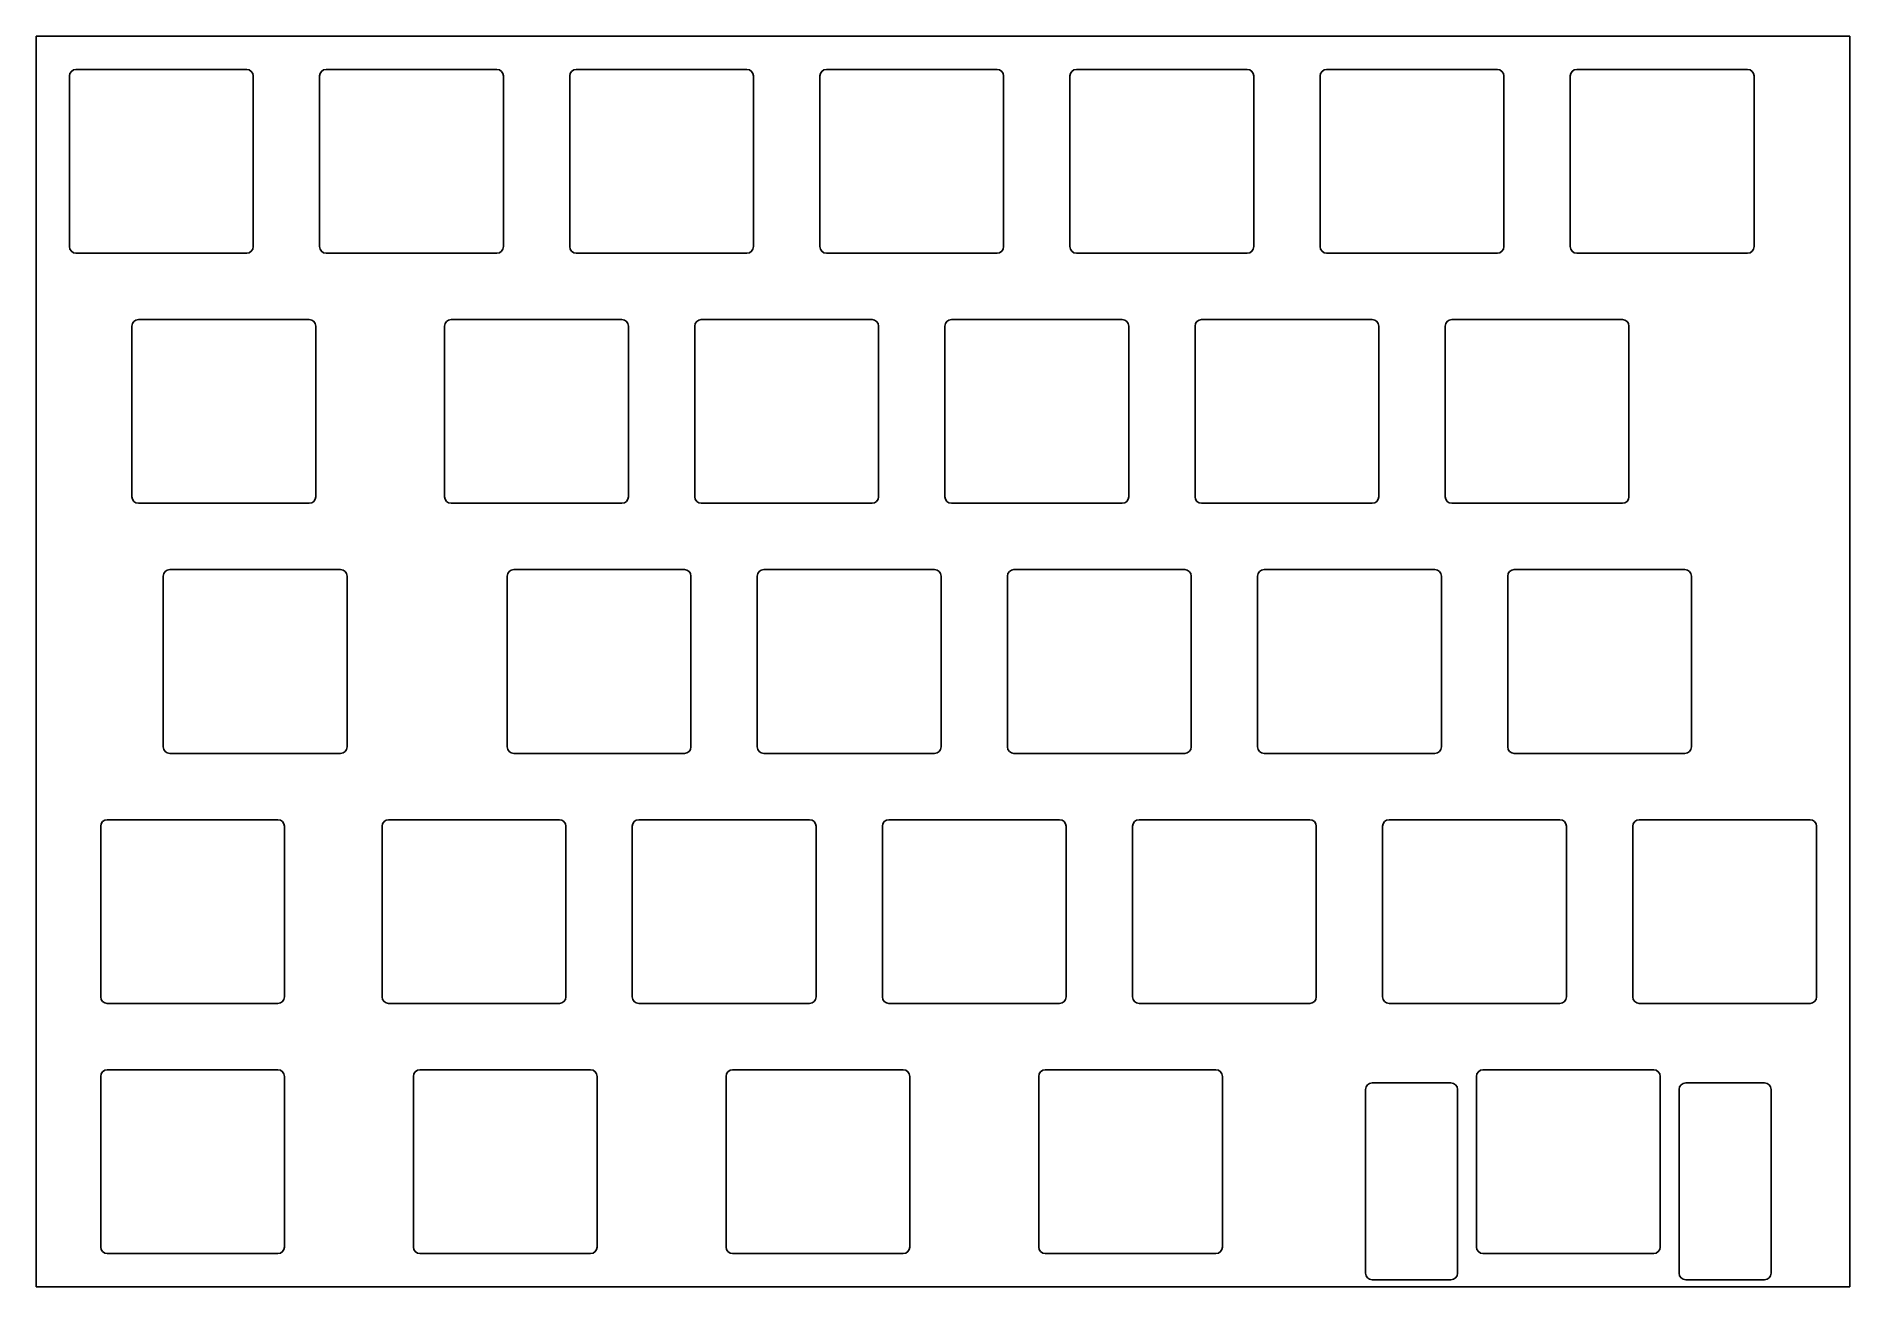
# Model space of a CAD drawing. Header units: millimetres. Extents: x 48 to 186, y -95 to 0.
import ezdxf

# ---------------------------------------------------------------- set-up
doc = ezdxf.new("R2010")
doc.units = ezdxf.units.MM

msp = doc.modelspace()

# ---------------------------------------------------------------- linework, layer by layer
for p, q in [((47.625, 0), (185.7375, 0)), ((47.625, -95.25), (47.625, 0)), ((185.7375, -95.25), (185.7375, 0)), ((50.65, -2.525), (63.65, -2.525)), ((69.7, -2.525), (82.7, -2.525)), ((88.75, -2.525), (101.75, -2.525)), ((107.8, -2.525), (120.8, -2.525)), ((126.85, -2.525), (139.85, -2.525)), ((145.9, -2.525), (158.9, -2.525)), ((164.95, -2.525), (177.95, -2.525)), ((50.15, -3.025), (50.15, -16.025)), ((64.15, -3.025), (64.15, -16.025)), ((69.2, -3.025), (69.2, -16.025)), ((83.2, -3.025), (83.2, -16.025)), ((88.25, -3.025), (88.25, -16.025)), ((102.25, -3.025), (102.25, -16.025)), ((107.3, -3.025), (107.3, -16.025)), ((121.3, -3.025), (121.3, -16.025)), ((126.35, -3.025), (126.35, -16.025)), ((140.35, -3.025), (140.35, -16.025)), ((145.4, -3.025), (145.4, -16.025)), ((159.4, -3.025), (159.4, -16.025)), ((164.45, -3.025), (164.45, -16.025)), ((178.45, -3.025), (178.45, -16.025)), ((50.65, -16.525), (63.65, -16.525)), ((69.7, -16.525), (82.7, -16.525)), ((88.75, -16.525), (101.75, -16.525)), ((107.8, -16.525), (120.8, -16.525)), ((126.85, -16.525), (139.85, -16.525)), ((145.9, -16.525), (158.9, -16.525)), ((164.95, -16.525), (177.95, -16.525)), ((54.9125, -22.075), (54.9125, -35.075)), ((55.4125, -21.575), (68.4125, -21.575)), ((68.9125, -22.075), (68.9125, -35.075)), ((78.725, -22.075), (78.725, -35.075)), ((79.225, -21.575), (92.225, -21.575)), ((92.725, -22.075), (92.725, -35.075)), ((97.775, -22.075), (97.775, -35.075)), ((98.275, -21.575), (111.275, -21.575)), ((111.775, -22.075), (111.775, -35.075)), ((116.825, -22.075), (116.825, -35.075)), ((117.325, -21.575), (130.325, -21.575)), ((130.825, -22.075), (130.825, -35.075)), ((135.875, -22.075), (135.875, -35.075)), ((136.375, -21.575), (149.375, -21.575)), ((149.875, -22.075), (149.875, -35.075)), ((154.925, -22.075), (154.925, -35.075)), ((155.425, -21.575), (168.425, -21.575)), ((168.925, -22.075), (168.925, -35.075)), ((55.4125, -35.575), (68.4125, -35.575)), ((79.225, -35.575), (92.225, -35.575)), ((98.275, -35.575), (111.275, -35.575)), ((117.325, -35.575), (130.325, -35.575)), ((136.375, -35.575), (149.375, -35.575)), ((155.425, -35.575), (168.425, -35.575)), ((57.29375, -41.125), (57.29375, -54.125)), ((57.79375, -40.625), (70.79375, -40.625)), ((71.29375, -41.125), (71.29375, -54.125)), ((83.4875, -41.125), (83.4875, -54.125)), ((83.9875, -40.625), (96.9875, -40.625)), ((97.4875, -41.125), (97.4875, -54.125)), ((102.5375, -41.125), (102.5375, -54.125)), ((103.0375, -40.625), (116.0375, -40.625)), ((116.5375, -41.125), (116.5375, -54.125)), ((121.5875, -41.125), (121.5875, -54.125)), ((122.0875, -40.625), (135.0875, -40.625)), ((135.5875, -41.125), (135.5875, -54.125)), ((140.6375, -41.125), (140.6375, -54.125)), ((141.1375, -40.625), (154.1375, -40.625)), ((154.6375, -41.125), (154.6375, -54.125)), ((159.6875, -41.125), (159.6875, -54.125)), ((160.1875, -40.625), (173.1875, -40.625)), ((173.6875, -41.125), (173.6875, -54.125)), ((57.79375, -54.625), (70.79375, -54.625)), ((83.9875, -54.625), (96.9875, -54.625)), ((103.0375, -54.625), (116.0375, -54.625)), ((122.0875, -54.625), (135.0875, -54.625)), ((141.1375, -54.625), (154.1375, -54.625)), ((160.1875, -54.625), (173.1875, -54.625)), ((52.53125, -60.175), (52.53125, -73.175)), ((53.03125, -59.675), (66.03125, -59.675)), ((66.53125, -60.175), (66.53125, -73.175)), ((73.9625, -60.175), (73.9625, -73.175)), ((74.4625, -59.675), (87.4625, -59.675)), ((87.9625, -60.175), (87.9625, -73.175)), ((93.0125, -60.175), (93.0125, -73.175)), ((93.5125, -59.675), (106.5125, -59.675)), ((107.0125, -60.175), (107.0125, -73.175)), ((112.0625, -60.175), (112.0625, -73.175)), ((112.5625, -59.675), (125.5625, -59.675)), ((126.0625, -60.175), (126.0625, -73.175)), ((131.1125, -60.175), (131.1125, -73.175)), ((131.6125, -59.675), (144.6125, -59.675)), ((145.1125, -60.175), (145.1125, -73.175)), ((150.1625, -60.175), (150.1625, -73.175)), ((150.6625, -59.675), (163.6625, -59.675)), ((164.1625, -60.175), (164.1625, -73.175)), ((169.2125, -60.175), (169.2125, -73.175)), ((169.7125, -59.675), (182.7125, -59.675)), ((183.2125, -60.175), (183.2125, -73.175)), ((53.03125, -73.675), (66.03125, -73.675)), ((74.4625, -73.675), (87.4625, -73.675)), ((93.5125, -73.675), (106.5125, -73.675)), ((112.5625, -73.675), (125.5625, -73.675)), ((131.6125, -73.675), (144.6125, -73.675)), ((150.6625, -73.675), (163.6625, -73.675)), ((169.7125, -73.675), (182.7125, -73.675)), ((52.53125, -79.225), (52.53125, -92.225)), ((53.03125, -78.725), (66.03125, -78.725)), ((66.53125, -79.225), (66.53125, -92.225)), ((76.34375, -79.225), (76.34375, -92.225)), ((76.84375, -78.725), (89.84375, -78.725)), ((90.34375, -79.225), (90.34375, -92.225)), ((100.15625, -79.225), (100.15625, -92.225)), ((100.65625, -78.725), (113.65625, -78.725)), ((114.15625, -79.225), (114.15625, -92.225)), ((123.96875, -79.225), (123.96875, -92.225)), ((124.46875, -78.725), (137.46875, -78.725)), ((137.96875, -79.225), (137.96875, -92.225)), ((149.36825, -79.725), (155.36825, -79.725)), ((157.30625, -79.225), (157.30625, -92.225)), ((157.80625, -78.725), (170.80625, -78.725)), ((171.30625, -79.225), (171.30625, -92.225)), ((173.24425, -79.725), (179.24425, -79.725)), ((148.86825, -80.225), (148.86825, -94.225)), ((155.86825, -80.225), (155.86825, -94.225)), ((172.74425, -80.225), (172.74425, -94.225)), ((179.74425, -80.225), (179.74425, -94.225)), ((53.03125, -92.725), (66.03125, -92.725)), ((76.84375, -92.725), (89.84375, -92.725)), ((100.65625, -92.725), (113.65625, -92.725)), ((124.46875, -92.725), (137.46875, -92.725)), ((157.80625, -92.725), (170.80625, -92.725)), ((47.625, -95.25), (185.7375, -95.25)), ((149.36825, -94.725), (155.36825, -94.725)), ((173.24425, -94.725), (179.24425, -94.725))]:
    msp.add_line(p, q)
for centre, start, end in [((50.65, -3.025), 90, 180), ((63.65, -3.025), 0, 90), ((69.7, -3.025), 90, 180), ((82.7, -3.025), 0, 90), ((88.75, -3.025), 90, 180), ((101.75, -3.025), 0, 90), ((107.8, -3.025), 90, 180), ((120.8, -3.025), 0, 90), ((126.85, -3.025), 90, 180), ((139.85, -3.025), 0, 90), ((145.9, -3.025), 90, 180), ((158.9, -3.025), 0, 90), ((164.95, -3.025), 90, 180), ((177.95, -3.025), 0, 90), ((50.65, -16.025), 180, 270), ((63.65, -16.025), 270, 0), ((69.7, -16.025), 180, 270), ((82.7, -16.025), 270, 0), ((88.75, -16.025), 180, 270), ((101.75, -16.025), 270, 0), ((107.8, -16.025), 180, 270), ((120.8, -16.025), 270, 0), ((126.85, -16.025), 180, 270), ((139.85, -16.025), 270, 0), ((145.9, -16.025), 180, 270), ((158.9, -16.025), 270, 0), ((164.95, -16.025), 180, 270), ((177.95, -16.025), 270, 0), ((55.4125, -22.075), 90, 180), ((68.4125, -22.075), 0, 90), ((79.225, -22.075), 90, 180), ((92.225, -22.075), 0, 90), ((98.275, -22.075), 90, 180), ((111.275, -22.075), 0, 90), ((117.325, -22.075), 90, 180), ((130.325, -22.075), 0, 90), ((136.375, -22.075), 90, 180), ((149.375, -22.075), 0, 90), ((155.425, -22.075), 90, 180), ((168.425, -22.075), 0, 90), ((55.4125, -35.075), 180, 270), ((68.4125, -35.075), 270, 0), ((79.225, -35.075), 180, 270), ((92.225, -35.075), 270, 0), ((98.275, -35.075), 180, 270), ((111.275, -35.075), 270, 0), ((117.325, -35.075), 180, 270), ((130.325, -35.075), 270, 0), ((136.375, -35.075), 180, 270), ((149.375, -35.075), 270, 0), ((155.425, -35.075), 180, 270), ((168.425, -35.075), 270, 0), ((57.79375, -41.125), 90, 180), ((70.79375, -41.125), 0, 90), ((83.9875, -41.125), 90, 180), ((96.9875, -41.125), 0, 90), ((103.0375, -41.125), 90, 180), ((116.0375, -41.125), 0, 90), ((122.0875, -41.125), 90, 180), ((135.0875, -41.125), 0, 90), ((141.1375, -41.125), 90, 180), ((154.1375, -41.125), 0, 90), ((160.1875, -41.125), 90, 180), ((173.1875, -41.125), 0, 90), ((57.79375, -54.125), 180, 270), ((70.79375, -54.125), 270, 0), ((83.9875, -54.125), 180, 270), ((96.9875, -54.125), 270, 0), ((103.0375, -54.125), 180, 270), ((116.0375, -54.125), 270, 0), ((122.0875, -54.125), 180, 270), ((135.0875, -54.125), 270, 0), ((141.1375, -54.125), 180, 270), ((154.1375, -54.125), 270, 0), ((160.1875, -54.125), 180, 270), ((173.1875, -54.125), 270, 0), ((53.03125, -60.175), 90, 180), ((66.03125, -60.175), 0, 90), ((74.4625, -60.175), 90, 180), ((87.4625, -60.175), 0, 90), ((93.5125, -60.175), 90, 180), ((106.5125, -60.175), 0, 90), ((112.5625, -60.175), 90, 180), ((125.5625, -60.175), 0, 90), ((131.6125, -60.175), 90, 180), ((144.6125, -60.175), 0, 90), ((150.6625, -60.175), 90, 180), ((163.6625, -60.175), 0, 90), ((169.7125, -60.175), 90, 180), ((182.7125, -60.175), 0, 90), ((53.03125, -73.175), 180, 270), ((66.03125, -73.175), 270, 0), ((74.4625, -73.175), 180, 270), ((87.4625, -73.175), 270, 0), ((93.5125, -73.175), 180, 270), ((106.5125, -73.175), 270, 0), ((112.5625, -73.175), 180, 270), ((125.5625, -73.175), 270, 0), ((131.6125, -73.175), 180, 270), ((144.6125, -73.175), 270, 0), ((150.6625, -73.175), 180, 270), ((163.6625, -73.175), 270, 0), ((169.7125, -73.175), 180, 270), ((182.7125, -73.175), 270, 0), ((53.03125, -79.225), 90, 180), ((66.03125, -79.225), 0, 90), ((76.84375, -79.225), 90, 180), ((89.84375, -79.225), 0, 90), ((100.65625, -79.225), 90, 180), ((113.65625, -79.225), 0, 90), ((124.46875, -79.225), 90, 180), ((137.46875, -79.225), 0, 90), ((149.36825, -80.225), 90, 180), ((155.36825, -80.225), 0, 90), ((157.80625, -79.225), 90, 180), ((170.80625, -79.225), 0, 90), ((173.24425, -80.225), 90, 180), ((179.24425, -80.225), 0, 90), ((53.03125, -92.225), 180, 270), ((66.03125, -92.225), 270, 0), ((76.84375, -92.225), 180, 270), ((89.84375, -92.225), 270, 0), ((100.65625, -92.225), 180, 270), ((113.65625, -92.225), 270, 0), ((124.46875, -92.225), 180, 270), ((137.46875, -92.225), 270, 0), ((157.80625, -92.225), 180, 270), ((170.80625, -92.225), 270, 0), ((149.36825, -94.225), 180, 270), ((155.36825, -94.225), 270, 0), ((173.24425, -94.225), 180, 270), ((179.24425, -94.225), 270, 0)]:
    msp.add_arc(centre, 0.5, start, end)

doc.saveas('drawing.dxf')
